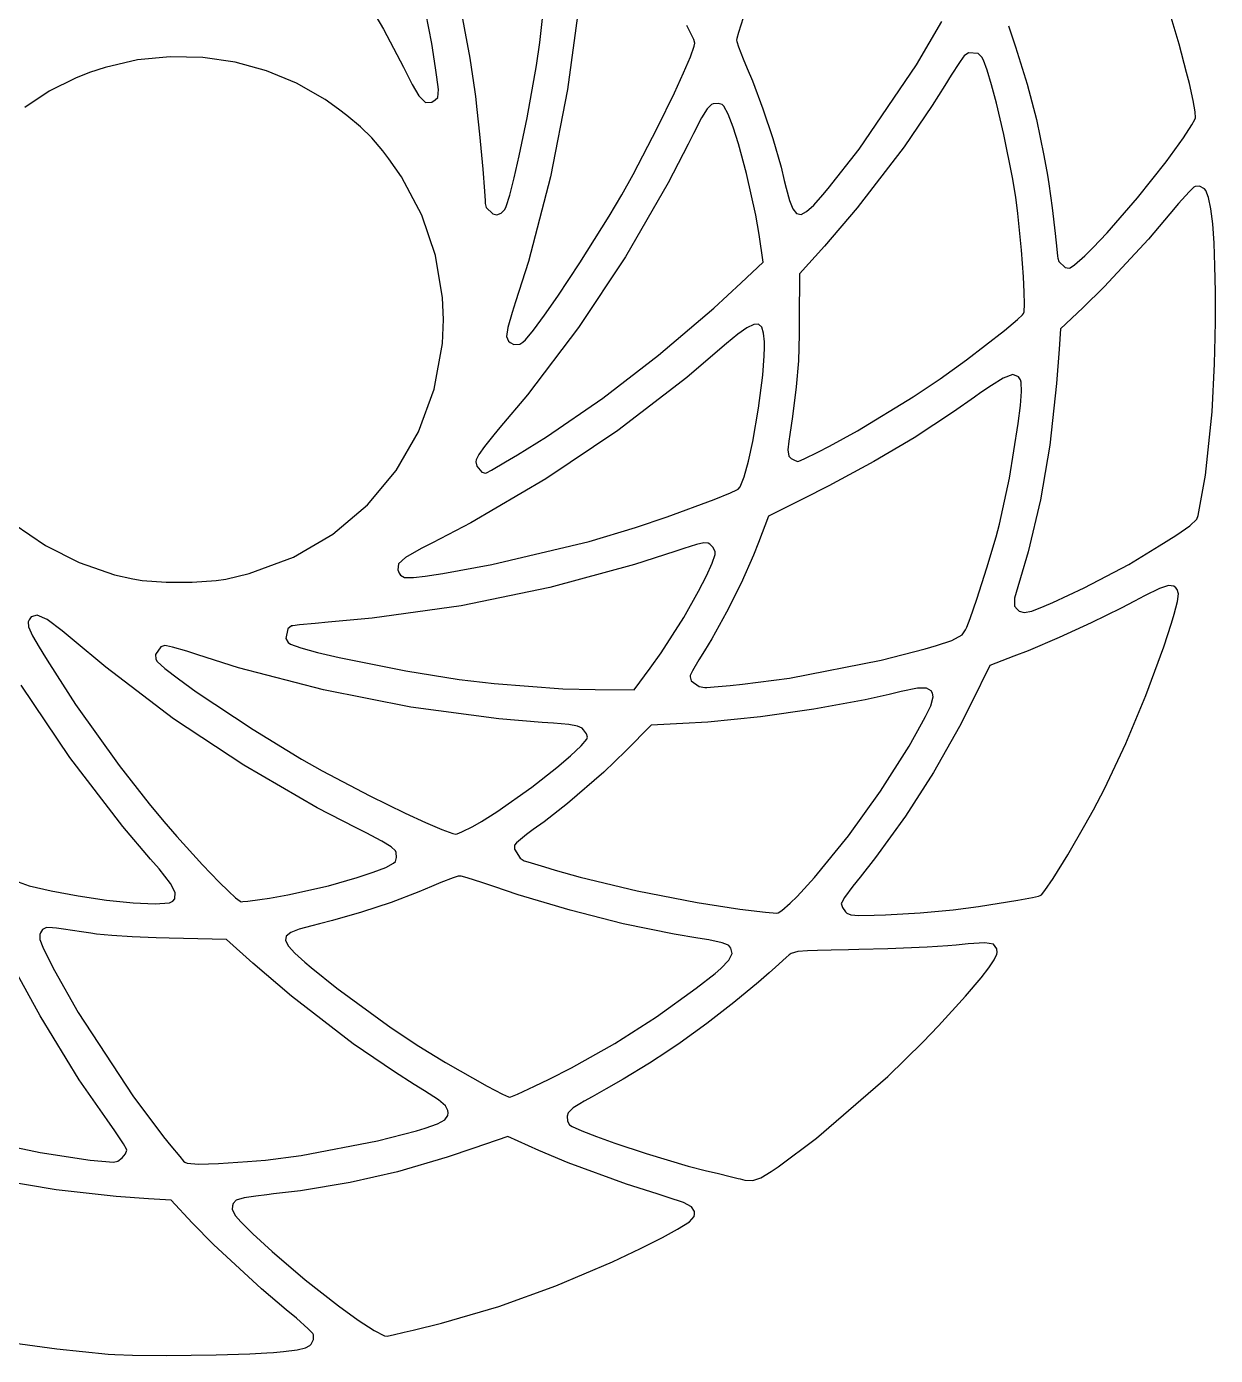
# Model space of a CAD drawing. Extents: x 3.1 to 47.6, y 1.6 to 46.1.
# Drawn here: x 22.04 to 47.59, y 1.64 to 30.18 of the extents above; entities that cross this region are included whole.
import ezdxf

# ---------------------------------------------------------------- set-up
doc = ezdxf.new("R2010")
doc.units = 0
doc.layers.get('0').update_dxf_attribs({"linetype": 'CONTINUOUS'})

msp = doc.modelspace()

# ---------------------------------------------------------------- linework, layer by layer
for p, q in [((28.784, 31.715), (29.717, 30.118)), ((30.752, 29.812), (30.54, 30.915)), ((31.29, 30.993), (31.57, 29.501)), ((46.812, 29.798), (46.458, 30.963)), ((33.073, 29.836), (33.162, 30.605)), ((33.922, 30.72), (33.67, 28.825)), ((37.438, 30.365), (37.339, 30.048)), ((41.165, 29.356), (41.708, 30.289)), ((29.717, 30.118), (30.141, 29.303)), ((36.379, 29.902), (36.228, 30.198)), ((37.339, 30.048), (37.305, 29.917)), ((43.145, 30.189), (43.295, 29.744)), ((30.834, 29.293), (30.752, 29.812)), ((32.999, 29.338), (33.073, 29.836)), ((36.309, 29.529), (36.389, 29.757)), ((36.4, 29.817), (36.379, 29.902)), ((36.389, 29.757), (36.4, 29.817)), ((37.305, 29.917), (37.3, 29.884)), ((37.3, 29.884), (37.305, 29.854)), ((37.305, 29.854), (37.339, 29.743)), ((37.339, 29.743), (37.438, 29.483)), ((43.295, 29.744), (43.544, 28.937)), ((46.97, 29.192), (46.812, 29.798)), ((24.431, 29.46), (23.737, 29.301)), ((25.133, 29.53), (24.431, 29.46)), ((25.834, 29.514), (25.133, 29.53)), ((26.525, 29.413), (25.834, 29.514)), ((27.199, 29.228), (26.525, 29.413)), ((31.57, 29.501), (31.677, 28.778)), ((36.162, 29.183), (36.309, 29.529)), ((37.438, 29.483), (37.526, 29.277)), ((42.087, 29.405), (41.911, 29.131)), ((42.166, 29.519), (42.087, 29.405)), ((42.188, 29.548), (42.166, 29.519)), ((42.281, 29.615), (42.188, 29.548)), ((42.489, 29.601), (42.281, 29.615)), ((42.569, 29.523), (42.489, 29.601)), ((42.603, 29.458), (42.569, 29.523)), ((42.684, 29.239), (42.603, 29.458)), ((23.396, 29.189), (23.093, 29.069)), ((23.737, 29.301), (23.396, 29.189)), ((27.846, 28.96), (27.199, 29.228)), ((30.141, 29.303), (30.212, 29.163)), ((30.212, 29.163), (30.332, 28.932)), ((30.862, 29.093), (30.834, 29.293)), ((32.798, 28.219), (32.999, 29.338)), ((35.964, 28.751), (36.162, 29.183)), ((37.526, 29.277), (37.639, 29.011)), ((39.933, 27.545), (41.165, 29.356)), ((41.911, 29.131), (41.774, 28.911)), ((42.78, 28.923), (42.684, 29.239)), ((47.028, 28.954), (46.97, 29.192)), ((23.093, 29.069), (22.531, 28.788)), ((28.459, 28.61), (27.846, 28.96)), ((30.332, 28.932), (30.473, 28.693)), ((30.894, 28.828), (30.862, 29.093)), ((30.879, 28.657), (30.894, 28.828)), ((33.67, 28.825), (33.302, 26.948)), ((37.639, 29.011), (37.866, 28.413)), ((41.774, 28.911), (41.502, 28.48)), ((42.884, 28.533), (42.78, 28.923)), ((43.544, 28.937), (43.741, 28.182)), ((47.111, 28.588), (47.028, 28.954)), ((22.531, 28.788), (22.008, 28.438)), ((28.75, 28.405), (28.459, 28.61)), ((30.473, 28.693), (30.617, 28.547)), ((30.617, 28.547), (30.75, 28.557)), ((30.75, 28.557), (30.827, 28.605)), ((30.827, 28.605), (30.879, 28.657)), ((31.677, 28.778), (31.69, 28.673)), ((31.69, 28.673), (31.722, 28.394)), ((35.603, 28.008), (35.964, 28.751)), ((43.042, 27.862), (42.884, 28.533)), ((47.152, 28.349), (47.111, 28.588)), ((28.929, 28.267), (28.75, 28.405)), ((29.22, 28.025), (28.929, 28.267)), ((31.722, 28.394), (31.776, 27.865)), ((36.671, 28.411), (36.549, 28.215)), ((36.758, 28.503), (36.671, 28.411)), ((36.795, 28.52), (36.758, 28.503)), ((36.902, 28.528), (36.795, 28.52)), ((36.99, 28.504), (36.902, 28.528)), ((37.027, 28.465), (36.99, 28.504)), ((37.118, 28.293), (37.027, 28.465)), ((37.225, 28.016), (37.118, 28.293)), ((37.866, 28.413), (38.077, 27.776)), ((41.502, 28.48), (40.898, 27.598)), ((47.157, 28.215), (47.152, 28.349)), ((29.46, 27.788), (29.22, 28.025)), ((32.63, 27.402), (32.798, 28.219)), ((35.08, 27.002), (35.603, 28.008)), ((36.549, 28.215), (36.372, 27.88)), ((37.341, 27.658), (37.225, 28.016)), ((43.741, 28.182), (43.903, 27.405)), ((46.9, 27.786), (47.081, 28.065)), ((47.081, 28.065), (47.146, 28.179)), ((47.146, 28.179), (47.157, 28.215)), ((29.697, 27.507), (29.46, 27.788)), ((31.776, 27.865), (31.846, 27.112)), ((36.372, 27.88), (36.257, 27.65)), ((38.077, 27.776), (38.255, 27.157)), ((43.228, 26.934), (43.042, 27.862)), ((46.527, 27.273), (46.9, 27.786)), ((29.829, 27.336), (29.697, 27.507)), ((32.522, 26.931), (32.63, 27.402)), ((36.257, 27.65), (35.829, 26.823)), ((37.516, 27.025), (37.341, 27.658)), ((39.265, 26.698), (39.933, 27.545)), ((40.898, 27.598), (39.892, 26.286)), ((43.903, 27.405), (43.977, 26.986)), ((30.1, 26.948), (29.829, 27.336)), ((31.846, 27.112), (31.884, 26.645)), ((38.255, 27.157), (38.325, 26.871)), ((45.912, 26.499), (46.527, 27.273)), ((30.537, 26.129), (30.1, 26.948)), ((32.426, 26.556), (32.522, 26.931)), ((33.302, 26.948), (32.826, 25.133)), ((34.834, 26.561), (35.08, 27.002)), ((35.829, 26.823), (34.911, 25.233)), ((37.715, 26.129), (37.516, 27.025)), ((38.325, 26.871), (38.364, 26.706)), ((43.297, 26.511), (43.228, 26.934)), ((43.977, 26.986), (44.007, 26.798)), ((31.884, 26.645), (31.897, 26.438)), ((32.348, 26.311), (32.426, 26.556)), ((34.562, 26.103), (34.834, 26.561)), ((38.364, 26.706), (38.436, 26.441)), ((38.957, 26.345), (39.15, 26.562)), ((39.15, 26.562), (39.265, 26.698)), ((44.007, 26.798), (44.077, 26.285)), ((47.025, 26.631), (46.794, 26.376)), ((47.126, 26.727), (47.025, 26.631)), ((47.154, 26.745), (47.126, 26.727)), ((47.249, 26.748), (47.154, 26.745)), ((47.351, 26.694), (47.249, 26.748)), ((47.383, 26.656), (47.351, 26.694)), ((47.441, 26.506), (47.383, 26.656)), ((31.897, 26.438), (31.899, 26.377)), ((31.899, 26.377), (31.923, 26.291)), ((31.923, 26.291), (32.063, 26.157)), ((32.319, 26.248), (32.348, 26.311)), ((38.436, 26.441), (38.508, 26.26)), ((38.508, 26.26), (38.588, 26.161)), ((38.804, 26.205), (38.957, 26.345)), ((39.892, 26.286), (39.188, 25.465)), ((43.342, 26.164), (43.297, 26.511)), ((44.077, 26.285), (44.146, 25.732)), ((45.26, 25.747), (45.912, 26.499)), ((46.794, 26.376), (46.612, 26.159)), ((47.489, 26.266), (47.441, 26.506)), ((47.529, 25.939), (47.489, 26.266)), ((30.832, 25.259), (30.537, 26.129)), ((32.063, 26.157), (32.152, 26.136)), ((32.152, 26.136), (32.241, 26.169)), ((32.241, 26.169), (32.319, 26.248)), ((33.932, 25.104), (34.562, 26.103)), ((37.784, 25.715), (37.715, 26.129)), ((38.588, 26.161), (38.684, 26.143)), ((38.684, 26.143), (38.804, 26.205)), ((43.42, 25.376), (43.342, 26.164)), ((46.612, 26.159), (46.153, 25.615)), ((37.869, 25.116), (37.784, 25.715)), ((44.146, 25.732), (44.183, 25.394)), ((44.955, 25.423), (45.26, 25.747)), ((47.558, 25.529), (47.529, 25.939)), ((39.188, 25.465), (38.65, 24.868)), ((44.183, 25.394), (44.197, 25.245)), ((44.782, 25.253), (44.955, 25.423)), ((46.153, 25.615), (45.201, 24.586)), ((47.578, 25.041), (47.558, 25.529)), ((30.981, 24.351), (30.832, 25.259)), ((32.826, 25.133), (32.551, 24.263)), ((34.911, 25.233), (33.905, 23.718)), ((37.397, 24.672), (37.869, 25.116)), ((43.461, 24.8), (43.42, 25.376)), ((44.197, 25.245), (44.199, 25.202)), ((44.199, 25.202), (44.224, 25.131)), ((44.224, 25.131), (44.363, 25.007)), ((44.563, 25.06), (44.782, 25.253)), ((33.456, 24.391), (33.932, 25.104)), ((38.65, 24.868), (38.648, 23.889)), ((44.363, 25.007), (44.442, 24.986)), ((44.442, 24.986), (44.468, 24.994)), ((44.468, 24.994), (44.563, 25.06)), ((47.588, 24.48), (47.578, 25.041)), ((36.808, 24.13), (37.397, 24.672)), ((43.478, 24.471), (43.461, 24.8)), ((45.201, 24.586), (44.742, 24.138)), ((31, 23.886), (30.981, 24.351)), ((32.551, 24.263), (32.476, 24.037)), ((33.172, 23.983), (33.456, 24.391)), ((43.483, 24.213), (43.478, 24.471)), ((47.588, 23.85), (47.588, 24.48)), ((32.476, 24.037), (32.383, 23.714)), ((32.935, 23.661), (33.172, 23.983)), ((35.624, 23.12), (36.808, 24.13)), ((43.339, 23.889), (43.444, 23.989)), ((43.444, 23.989), (43.467, 24.017)), ((43.467, 24.017), (43.476, 24.053)), ((43.476, 24.053), (43.483, 24.213)), ((44.742, 24.138), (44.259, 23.685)), ((30.978, 23.374), (31, 23.886)), ((32.383, 23.714), (32.358, 23.523)), ((33.905, 23.718), (32.804, 22.269)), ((37.523, 23.71), (37.33, 23.574)), ((37.668, 23.78), (37.523, 23.71)), ((37.772, 23.784), (37.668, 23.78)), ((37.841, 23.722), (37.772, 23.784)), ((37.881, 23.596), (37.841, 23.722)), ((38.648, 23.889), (38.646, 23.566)), ((43.057, 23.654), (43.339, 23.889)), ((44.259, 23.685), (44.23, 23.248)), ((47.583, 23.511), (47.588, 23.85)), ((32.358, 23.523), (32.397, 23.421)), ((32.397, 23.421), (32.438, 23.39)), ((32.644, 23.356), (32.709, 23.398)), ((32.709, 23.398), (32.764, 23.452)), ((32.764, 23.452), (32.935, 23.661)), ((37.33, 23.574), (37.084, 23.373)), ((37.898, 23.405), (37.881, 23.596)), ((37.9, 23.285), (37.898, 23.405)), ((38.646, 23.566), (38.627, 22.997)), ((42.241, 23.024), (43.057, 23.654)), ((47.57, 22.934), (47.583, 23.511)), ((30.804, 22.392), (30.978, 23.374)), ((32.438, 23.39), (32.516, 23.352)), ((32.516, 23.352), (32.644, 23.356)), ((34.429, 22.201), (35.624, 23.12)), ((36.939, 23.247), (36.23, 22.645)), ((37.084, 23.373), (36.939, 23.247)), ((37.896, 23.108), (37.9, 23.285)), ((44.23, 23.248), (44.175, 22.51)), ((37.864, 22.693), (37.896, 23.108)), ((38.627, 22.997), (38.581, 22.444)), ((41.675, 22.615), (42.241, 23.024)), ((47.519, 21.903), (47.57, 22.934)), ((36.23, 22.645), (34.749, 21.507)), ((37.772, 21.98), (37.864, 22.693)), ((41.097, 22.227), (41.675, 22.615)), ((43.028, 22.63), (42.775, 22.473)), ((43.236, 22.708), (43.028, 22.63)), ((43.354, 22.657), (43.236, 22.708)), ((43.398, 22.59), (43.354, 22.657)), ((43.412, 22.539), (43.398, 22.59)), ((30.469, 21.477), (30.804, 22.392)), ((32.804, 22.269), (32.214, 21.565)), ((38.581, 22.444), (38.501, 21.803)), ((42.547, 22.316), (42.412, 22.221)), ((42.775, 22.473), (42.547, 22.316)), ((43.398, 22.042), (43.418, 22.343)), ((43.418, 22.343), (43.412, 22.539)), ((44.175, 22.51), (44.032, 21.192)), ((33.213, 21.368), (34.429, 22.201)), ((37.646, 21.265), (37.772, 21.98)), ((39.901, 21.499), (41.097, 22.227)), ((42.412, 22.221), (41.963, 21.908)), ((43.353, 21.657), (43.398, 22.042)), ((38.501, 21.803), (38.445, 21.418)), ((41.963, 21.908), (41.112, 21.349)), ((47.373, 20.545), (47.519, 21.903)), ((29.986, 20.642), (30.469, 21.477)), ((32.081, 21.409), (31.882, 21.163)), ((32.214, 21.565), (32.081, 21.409)), ((34.749, 21.507), (33.198, 20.463)), ((38.445, 21.418), (38.424, 21.278)), ((39.296, 21.167), (39.901, 21.499)), ((43.16, 20.478), (43.353, 21.657)), ((31.882, 21.163), (31.761, 20.99)), ((32.595, 20.982), (33.213, 21.368)), ((37.553, 20.845), (37.646, 21.265)), ((38.424, 21.278), (38.402, 21.089)), ((39.047, 21.038), (39.296, 21.167)), ((41.112, 21.349), (40.249, 20.837)), ((44.032, 21.192), (43.833, 20.016)), ((31.706, 20.873), (31.7, 20.83)), ((31.7, 20.83), (31.717, 20.741)), ((31.761, 20.99), (31.706, 20.873)), ((32.337, 20.828), (32.595, 20.982)), ((37.46, 20.51), (37.553, 20.845)), ((38.402, 21.089), (38.422, 20.954)), ((38.422, 20.954), (38.474, 20.905)), ((38.474, 20.905), (38.555, 20.856)), ((38.555, 20.856), (38.618, 20.836)), ((38.618, 20.836), (38.64, 20.842)), ((38.64, 20.842), (38.753, 20.892)), ((38.753, 20.892), (39.047, 21.038)), ((40.249, 20.837), (39.282, 20.316)), ((29.368, 19.905), (29.986, 20.642)), ((31.717, 20.741), (31.829, 20.61)), ((31.829, 20.61), (31.907, 20.587)), ((31.907, 20.587), (31.927, 20.595)), ((31.927, 20.595), (32.037, 20.654)), ((32.037, 20.654), (32.337, 20.828)), ((47.22, 19.676), (47.373, 20.545)), ((33.198, 20.463), (31.588, 19.522)), ((37.337, 20.246), (37.375, 20.296)), ((37.375, 20.296), (37.46, 20.51)), ((39.282, 20.316), (38.73, 20.036)), ((42.947, 19.496), (43.16, 20.478)), ((35.806, 19.651), (36.816, 20.022)), ((36.816, 20.022), (37.171, 20.165)), ((37.171, 20.165), (37.307, 20.227)), ((37.307, 20.227), (37.337, 20.246)), ((38.73, 20.036), (37.983, 19.661)), ((43.833, 20.016), (43.565, 18.899)), ((28.628, 19.28), (29.368, 19.905)), ((21.78, 19.492), (22.45, 19.035)), ((31.588, 19.522), (30.766, 19.094)), ((34.134, 19.123), (35.125, 19.42)), ((35.125, 19.42), (35.806, 19.651)), ((37.983, 19.661), (37.772, 19.099)), ((42.875, 19.222), (42.947, 19.496)), ((46.855, 19.326), (47.037, 19.454)), ((47.037, 19.454), (47.185, 19.597)), ((47.185, 19.597), (47.22, 19.676)), ((27.777, 18.783), (28.628, 19.28)), ((32.038, 18.624), (34.134, 19.123)), ((42.68, 18.557), (42.875, 19.222)), ((46.382, 19.024), (46.734, 19.246)), ((46.734, 19.246), (46.855, 19.326)), ((22.45, 19.035), (23.172, 18.671)), ((30.521, 18.969), (30.189, 18.779)), ((30.766, 19.094), (30.521, 18.969)), ((35.974, 18.906), (35.109, 18.623)), ((36.166, 18.972), (35.974, 18.906)), ((36.438, 19.059), (36.166, 18.972)), ((36.598, 19.093), (36.438, 19.059)), ((36.69, 19.084), (36.598, 19.093)), ((36.724, 19.066), (36.69, 19.084)), ((36.8, 18.989), (36.724, 19.066)), ((36.776, 18.655), (36.837, 18.842)), ((36.84, 18.897), (36.8, 18.989)), ((36.837, 18.842), (36.84, 18.897)), ((37.772, 19.099), (37.662, 18.824)), ((43.565, 18.899), (43.4, 18.337)), ((45.724, 18.63), (46.382, 19.024)), ((23.172, 18.671), (23.934, 18.408)), ((26.831, 18.43), (27.777, 18.783)), ((30.035, 18.638), (30.019, 18.509)), ((30.189, 18.779), (30.035, 18.638)), ((30.988, 18.436), (32.038, 18.624)), ((35.109, 18.623), (33.284, 18.129)), ((36.654, 18.385), (36.776, 18.655)), ((37.662, 18.824), (37.395, 18.223)), ((42.463, 17.88), (42.68, 18.557)), ((44.771, 18.125), (45.724, 18.63)), ((23.934, 18.408), (24.325, 18.317)), ((24.325, 18.317), (24.53, 18.285)), ((24.53, 18.285), (25.041, 18.248)), ((25.603, 18.247), (26.118, 18.281)), ((26.118, 18.281), (26.325, 18.311)), ((26.325, 18.311), (26.831, 18.43)), ((30.019, 18.509), (30.049, 18.437)), ((30.049, 18.437), (30.076, 18.396)), ((30.076, 18.396), (30.166, 18.348)), ((30.166, 18.348), (30.359, 18.348)), ((30.359, 18.348), (30.611, 18.379)), ((30.611, 18.379), (30.847, 18.414)), ((30.847, 18.414), (30.988, 18.436)), ((36.484, 18.054), (36.654, 18.385)), ((43.4, 18.337), (43.343, 18.15)), ((25.041, 18.248), (25.603, 18.247)), ((33.284, 18.129), (31.384, 17.741)), ((36.164, 17.49), (36.484, 18.054)), ((37.395, 18.223), (37.085, 17.605)), ((43.343, 18.15), (43.274, 17.902)), ((44.096, 17.811), (44.771, 18.125)), ((46.385, 18.112), (46.066, 17.957)), ((46.58, 18.175), (46.385, 18.112)), ((46.697, 18.159), (46.58, 18.175)), ((46.74, 18.126), (46.697, 18.159)), ((46.769, 18.09), (46.74, 18.126)), ((46.794, 17.994), (46.769, 18.09)), ((46.773, 17.829), (46.794, 17.994)), ((31.384, 17.741), (29.469, 17.471)), ((42.32, 17.47), (42.463, 17.88)), ((43.274, 17.902), (43.272, 17.733)), ((43.272, 17.733), (43.329, 17.664)), ((43.64, 17.625), (43.908, 17.729)), ((43.908, 17.729), (44.096, 17.811)), ((45.846, 17.839), (45.561, 17.689)), ((46.066, 17.957), (45.846, 17.839)), ((46.7, 17.557), (46.773, 17.829)), ((22.1, 17.436), (22.081, 17.393)), ((22.146, 17.5), (22.1, 17.436)), ((22.275, 17.54), (22.146, 17.5)), ((22.484, 17.446), (22.275, 17.54)), ((22.809, 17.204), (22.484, 17.446)), ((29.469, 17.471), (28.525, 17.385)), ((35.681, 16.731), (36.164, 17.49)), ((37.085, 17.605), (36.765, 17.029)), ((42.247, 17.283), (42.32, 17.47)), ((43.329, 17.664), (43.372, 17.627)), ((43.372, 17.627), (43.476, 17.594)), ((43.476, 17.594), (43.64, 17.625)), ((45.561, 17.689), (44.916, 17.371)), ((46.643, 17.368), (46.7, 17.557)), ((22.081, 17.393), (22.086, 17.288)), ((22.086, 17.288), (22.174, 17.097)), ((23.025, 17.022), (22.809, 17.204)), ((27.66, 17.248), (27.618, 17.041)), ((27.738, 17.306), (27.66, 17.248)), ((27.769, 17.312), (27.738, 17.306)), ((27.906, 17.33), (27.769, 17.312)), ((28.246, 17.363), (27.906, 17.33)), ((28.525, 17.385), (28.246, 17.363)), ((42.15, 17.117), (42.219, 17.224)), ((42.219, 17.224), (42.247, 17.283)), ((44.916, 17.371), (44.228, 17.057)), ((46.477, 16.856), (46.643, 17.368)), ((22.174, 17.097), (22.315, 16.854)), ((22.315, 16.854), (22.452, 16.629)), ((23.745, 16.423), (23.025, 17.022)), ((24.926, 16.858), (24.817, 16.694)), ((25.017, 16.886), (24.926, 16.858)), ((25.052, 16.881), (25.017, 16.886)), ((25.182, 16.851), (25.052, 16.881)), ((25.486, 16.763), (25.182, 16.851)), ((27.618, 17.041), (27.664, 16.95)), ((27.664, 16.95), (27.714, 16.919)), ((27.714, 16.919), (27.937, 16.839)), ((27.937, 16.839), (28.297, 16.74)), ((36.765, 17.029), (36.609, 16.775)), ((41.35, 16.818), (41.597, 16.89)), ((41.597, 16.89), (41.928, 16.995)), ((41.928, 16.995), (42.15, 17.117)), ((44.228, 17.057), (43.562, 16.776)), ((46.096, 15.811), (46.477, 16.856)), ((22.452, 16.629), (22.535, 16.493)), ((24.817, 16.694), (24.823, 16.592)), ((24.823, 16.592), (24.853, 16.547)), ((25.727, 16.685), (25.486, 16.763)), ((26.6, 16.409), (25.727, 16.685)), ((28.297, 16.74), (28.764, 16.628)), ((28.764, 16.628), (30.19, 16.341)), ((35.444, 16.398), (35.681, 16.731)), ((36.489, 16.58), (36.353, 16.34)), ((36.609, 16.775), (36.489, 16.58)), ((38.435, 16.188), (40.409, 16.57)), ((40.409, 16.57), (41.35, 16.818)), ((43.257, 16.656), (42.74, 16.461)), ((43.562, 16.776), (43.257, 16.656)), ((22.535, 16.493), (23.099, 15.62)), ((25.204, 15.316), (23.745, 16.423)), ((24.853, 16.547), (25.019, 16.395)), ((25.019, 16.395), (25.307, 16.172)), ((28.421, 15.932), (26.6, 16.409)), ((30.19, 16.341), (31.338, 16.159)), ((35.098, 15.936), (35.444, 16.398)), ((36.353, 16.34), (36.306, 16.24)), ((42.74, 16.461), (42.345, 15.658)), ((22.975, 14.481), (21.928, 16.038)), ((25.307, 16.172), (25.691, 15.895)), ((31.338, 16.159), (32.089, 16.069)), ((32.089, 16.069), (33.568, 15.96)), ((36.306, 16.24), (36.3, 16.216)), ((36.3, 16.216), (36.326, 16.128)), ((36.326, 16.128), (36.496, 16.005)), ((36.496, 16.005), (36.616, 15.986)), ((36.616, 15.986), (36.661, 15.988)), ((36.661, 15.988), (36.816, 15.999)), ((36.816, 15.999), (37.16, 16.03)), ((37.16, 16.03), (37.425, 16.057)), ((37.425, 16.057), (38.435, 16.188)), ((25.691, 15.895), (26.912, 15.081)), ((30.302, 15.563), (28.421, 15.932)), ((33.568, 15.96), (34.262, 15.942)), ((34.262, 15.942), (35.098, 15.936)), ((40.062, 15.722), (38.96, 15.518)), ((40.577, 15.838), (40.062, 15.722)), ((40.833, 15.898), (40.577, 15.838)), ((41.187, 15.968), (40.833, 15.898)), ((41.382, 15.974), (41.187, 15.968)), ((41.478, 15.916), (41.382, 15.974)), ((41.47, 15.592), (41.526, 15.783)), ((41.507, 15.865), (41.478, 15.916)), ((41.526, 15.783), (41.507, 15.865)), ((45.665, 14.78), (46.096, 15.811)), ((23.099, 15.62), (24.034, 14.308)), ((32.192, 15.313), (30.302, 15.563)), ((38.96, 15.518), (37.815, 15.355)), ((41.357, 15.362), (41.47, 15.592)), ((42.345, 15.658), (42.087, 15.151)), ((26.711, 14.315), (25.204, 15.316)), ((33.125, 15.235), (32.192, 15.313)), ((33.364, 15.218), (33.125, 15.235)), ((33.698, 15.189), (33.364, 15.218)), ((33.885, 15.156), (33.698, 15.189)), ((33.981, 15.109), (33.885, 15.156)), ((35.464, 15.176), (34.919, 14.626)), ((36.144, 15.21), (35.464, 15.176)), ((36.685, 15.244), (36.144, 15.21)), ((37.815, 15.355), (36.685, 15.244)), ((41.005, 14.726), (41.272, 15.202)), ((41.272, 15.202), (41.357, 15.362)), ((42.087, 15.151), (41.531, 14.163)), ((26.912, 15.081), (27.95, 14.446)), ((33.959, 14.73), (34.083, 14.876)), ((34.013, 15.078), (33.981, 15.109)), ((34.074, 14.988), (34.013, 15.078)), ((34.1, 14.919), (34.074, 14.988)), ((34.083, 14.876), (34.1, 14.919)), ((33.735, 14.52), (33.959, 14.73)), ((34.919, 14.626), (34.445, 14.169)), ((40.394, 13.757), (41.005, 14.726)), ((45.205, 13.808), (45.665, 14.78)), ((24.113, 13.001), (22.975, 14.481)), ((24.034, 14.308), (24.677, 13.489)), ((28.291, 13.405), (26.711, 14.315)), ((27.95, 14.446), (28.399, 14.193)), ((32.899, 13.846), (33.436, 14.267)), ((33.436, 14.267), (33.735, 14.52)), ((28.399, 14.193), (29.422, 13.657)), ((34.445, 14.169), (33.668, 13.496)), ((41.531, 14.163), (40.929, 13.221)), ((32.15, 13.314), (32.899, 13.846)), ((39.705, 12.804), (40.394, 13.757)), ((44.969, 13.36), (45.205, 13.808)), ((24.677, 13.489), (24.993, 13.111)), ((29.422, 13.657), (30.176, 13.288)), ((33.668, 13.496), (33.165, 13.104)), ((29.115, 12.979), (28.291, 13.405)), ((30.176, 13.288), (30.616, 13.085)), ((31.817, 13.105), (32.15, 13.314)), ((40.929, 13.221), (40.287, 12.333)), ((44.785, 13.028), (44.969, 13.36)), ((24.711, 12.297), (24.113, 13.001)), ((24.993, 13.111), (25.276, 12.785)), ((29.344, 12.863), (29.115, 12.979)), ((29.679, 12.687), (29.344, 12.863)), ((30.616, 13.085), (30.969, 12.934)), ((30.969, 12.934), (31.204, 12.85)), ((31.204, 12.85), (31.267, 12.838)), ((31.267, 12.838), (31.295, 12.843)), ((31.295, 12.843), (31.397, 12.883)), ((31.397, 12.883), (31.633, 13.001)), ((31.633, 13.001), (31.817, 13.105)), ((32.932, 12.937), (32.784, 12.83)), ((33.165, 13.104), (32.932, 12.937)), ((44.419, 12.396), (44.785, 13.028)), ((25.276, 12.785), (25.825, 12.18)), ((29.876, 12.565), (29.679, 12.687)), ((29.968, 12.477), (29.876, 12.565)), ((32.569, 12.651), (32.528, 12.6)), ((32.528, 12.6), (32.528, 12.512)), ((32.784, 12.83), (32.569, 12.651)), ((38.971, 11.909), (39.705, 12.804)), ((24.891, 12.089), (24.711, 12.297)), ((29.984, 12.44), (29.968, 12.477)), ((29.968, 12.246), (29.992, 12.334)), ((29.992, 12.334), (29.984, 12.44)), ((32.528, 12.512), (32.648, 12.32)), ((32.648, 12.32), (32.736, 12.267)), ((40.287, 12.333), (39.952, 11.912)), ((44.099, 11.882), (44.419, 12.396)), ((25.134, 11.78), (24.891, 12.089)), ((25.825, 12.18), (26.184, 11.804)), ((29.145, 11.903), (29.493, 12.017)), ((29.493, 12.017), (29.763, 12.122)), ((29.763, 12.122), (29.931, 12.21)), ((29.931, 12.21), (29.968, 12.246)), ((32.736, 12.267), (32.766, 12.259)), ((32.766, 12.259), (32.884, 12.223)), ((32.884, 12.223), (33.17, 12.136)), ((33.17, 12.136), (33.4, 12.065)), ((33.4, 12.065), (33.938, 11.911)), ((21.785, 11.844), (22.098, 11.73)), ((22.098, 11.73), (22.576, 11.616)), ((25.24, 11.581), (25.134, 11.78)), ((26.184, 11.804), (26.382, 11.609)), ((27.661, 11.531), (28.529, 11.729)), ((28.529, 11.729), (29.145, 11.903)), ((30.742, 11.709), (30.475, 11.596)), ((30.947, 11.797), (30.742, 11.709)), ((31.207, 11.897), (30.947, 11.797)), ((31.319, 11.931), (31.207, 11.897)), ((31.349, 11.936), (31.319, 11.931)), ((31.381, 11.931), (31.349, 11.936)), ((31.512, 11.897), (31.381, 11.931)), ((31.829, 11.797), (31.512, 11.897)), ((32.085, 11.71), (31.829, 11.797)), ((32.61, 11.533), (32.085, 11.71)), ((33.938, 11.911), (35.164, 11.616)), ((38.598, 11.498), (38.971, 11.909)), ((39.796, 11.717), (39.619, 11.473)), ((39.952, 11.912), (39.796, 11.717)), ((43.923, 11.624), (44.099, 11.882)), ((22.576, 11.616), (23.152, 11.51)), ((23.152, 11.51), (23.76, 11.422)), ((23.76, 11.422), (24.335, 11.362)), ((25.19, 11.396), (25.231, 11.449)), ((25.231, 11.449), (25.24, 11.581)), ((26.382, 11.609), (26.534, 11.47)), ((26.534, 11.47), (26.633, 11.395)), ((26.798, 11.399), (27.057, 11.432)), ((27.057, 11.432), (27.263, 11.462)), ((27.263, 11.462), (27.661, 11.531)), ((30.475, 11.596), (29.878, 11.37)), ((33.723, 11.201), (32.61, 11.533)), ((35.164, 11.616), (36.455, 11.366)), ((38.453, 11.353), (38.598, 11.498)), ((39.619, 11.473), (39.558, 11.372)), ((42.496, 11.283), (43.34, 11.416)), ((43.34, 11.416), (43.655, 11.475)), ((43.655, 11.475), (43.788, 11.506)), ((43.788, 11.506), (43.825, 11.518)), ((43.825, 11.518), (43.848, 11.534)), ((43.848, 11.534), (43.923, 11.624)), ((24.335, 11.362), (24.809, 11.339)), ((24.809, 11.339), (25.118, 11.363)), ((25.118, 11.363), (25.19, 11.396)), ((26.633, 11.395), (26.659, 11.386)), ((26.659, 11.386), (26.688, 11.387)), ((26.688, 11.387), (26.798, 11.399)), ((29.241, 11.158), (28.621, 10.981)), ((29.878, 11.37), (29.241, 11.158)), ((34.863, 10.913), (33.723, 11.201)), ((36.455, 11.366), (37.37, 11.227)), ((37.37, 11.227), (37.918, 11.163)), ((37.918, 11.163), (38.165, 11.142)), ((38.165, 11.142), (38.191, 11.148)), ((38.191, 11.148), (38.273, 11.197)), ((38.273, 11.197), (38.453, 11.353)), ((39.558, 11.372), (39.55, 11.346)), ((39.55, 11.346), (39.576, 11.262)), ((39.576, 11.262), (39.638, 11.17)), ((39.638, 11.17), (39.668, 11.14)), ((39.668, 11.14), (39.754, 11.101)), ((40.5, 11.104), (41.246, 11.149)), ((41.246, 11.149), (41.95, 11.212)), ((41.95, 11.212), (42.496, 11.283)), ((28.171, 10.871), (27.905, 10.799)), ((28.336, 10.91), (28.171, 10.871)), ((28.621, 10.981), (28.336, 10.91)), ((35.959, 10.688), (34.863, 10.913)), ((39.754, 11.101), (39.929, 11.087)), ((39.929, 11.087), (40.257, 11.094)), ((40.257, 11.094), (40.5, 11.104)), ((22.346, 10.721), (22.33, 10.679)), ((22.33, 10.679), (22.333, 10.577)), ((22.333, 10.577), (22.396, 10.407)), ((22.385, 10.792), (22.346, 10.721)), ((22.476, 10.832), (22.385, 10.792)), ((22.599, 10.826), (22.476, 10.832)), ((22.69, 10.817), (22.599, 10.826)), ((22.836, 10.798), (22.69, 10.817)), ((23.228, 10.739), (22.836, 10.798)), ((23.425, 10.707), (23.228, 10.739)), ((23.545, 10.689), (23.425, 10.707)), ((23.88, 10.657), (23.545, 10.689)), ((24.317, 10.63), (23.88, 10.657)), ((24.83, 10.609), (24.317, 10.63)), ((25.108, 10.602), (24.83, 10.609)), ((26.341, 10.574), (25.108, 10.602)), ((26.908, 10.065), (26.341, 10.574)), ((27.625, 10.647), (27.608, 10.552)), ((27.724, 10.727), (27.625, 10.647)), ((27.905, 10.799), (27.724, 10.727)), ((36.468, 10.605), (35.959, 10.688)), ((36.705, 10.565), (36.468, 10.605)), ((36.991, 10.501), (36.705, 10.565)), ((22.396, 10.407), (22.54, 10.117)), ((27.608, 10.552), (27.67, 10.432)), ((27.67, 10.432), (27.81, 10.279)), ((27.81, 10.279), (28.026, 10.085)), ((37.105, 10.463), (36.991, 10.501)), ((37.131, 10.448), (37.105, 10.463)), ((37.177, 10.391), (37.131, 10.448)), ((37.204, 10.271), (37.177, 10.391)), ((38.469, 10.275), (38.43, 10.247)), ((38.613, 10.314), (38.469, 10.275)), ((38.826, 10.332), (38.613, 10.314)), ((39.041, 10.341), (38.826, 10.332)), ((39.33, 10.348), (39.041, 10.341)), ((39.706, 10.354), (39.33, 10.348)), ((39.93, 10.357), (39.706, 10.354)), ((40.55, 10.371), (39.93, 10.357)), ((41.394, 10.407), (40.55, 10.371)), ((41.841, 10.439), (41.394, 10.407)), ((42.015, 10.456), (41.841, 10.439)), ((42.274, 10.485), (42.015, 10.456)), ((42.633, 10.505), (42.274, 10.485)), ((42.823, 10.471), (42.633, 10.505)), ((42.893, 10.372), (42.823, 10.471)), ((42.892, 10.257), (42.899, 10.296)), ((42.899, 10.296), (42.893, 10.372)), ((22.54, 10.117), (22.648, 9.91)), ((27.736, 9.356), (26.908, 10.065)), ((28.026, 10.085), (28.163, 9.971)), ((36.964, 9.954), (37.135, 10.131)), ((37.135, 10.131), (37.204, 10.271)), ((38.363, 10.188), (38.134, 9.983)), ((38.43, 10.247), (38.363, 10.188)), ((42.718, 9.967), (42.832, 10.137)), ((42.832, 10.137), (42.892, 10.257)), ((22.334, 8.938), (21.781, 9.954)), ((22.648, 9.91), (23.152, 9.009)), ((28.163, 9.971), (28.713, 9.529)), ((36.432, 9.526), (36.837, 9.846)), ((36.837, 9.846), (36.964, 9.954)), ((38, 9.861), (37.772, 9.66)), ((38.134, 9.983), (38, 9.861)), ((42.22, 9.356), (42.553, 9.752)), ((42.553, 9.752), (42.718, 9.967)), ((28.713, 9.529), (29.877, 8.681)), ((35.58, 8.912), (36.432, 9.526)), ((37.772, 9.66), (37.241, 9.222)), ((29.064, 8.337), (27.736, 9.356)), ((37.241, 9.222), (36.66, 8.772)), ((41.64, 8.72), (42.22, 9.356)), ((23.175, 7.564), (22.334, 8.938)), ((23.152, 9.009), (24.326, 7.218)), ((34.683, 8.34), (35.58, 8.912)), ((29.877, 8.681), (30.474, 8.286)), ((36.66, 8.772), (36.089, 8.358)), ((41.301, 8.367), (41.64, 8.72)), ((29.948, 7.731), (29.064, 8.337)), ((30.474, 8.286), (31.045, 7.937)), ((33.751, 7.818), (34.683, 8.34)), ((36.089, 8.358), (35.825, 8.179)), ((40.553, 7.631), (41.301, 8.367)), ((35.825, 8.179), (35.427, 7.919)), ((30.375, 7.462), (29.948, 7.731)), ((31.045, 7.937), (31.944, 7.423)), ((33.275, 7.577), (33.751, 7.818)), ((35.427, 7.919), (34.862, 7.575)), ((23.773, 6.7), (23.175, 7.564)), ((30.596, 7.325), (30.375, 7.462)), ((31.944, 7.423), (32.27, 7.251)), ((32.59, 7.253), (32.961, 7.426)), ((32.961, 7.426), (33.275, 7.577)), ((34.862, 7.575), (34.499, 7.368)), ((39.017, 6.311), (40.553, 7.631)), ((24.326, 7.218), (24.99, 6.336)), ((30.895, 7.13), (30.596, 7.325)), ((32.27, 7.251), (32.396, 7.194)), ((32.396, 7.194), (32.425, 7.186)), ((32.425, 7.186), (32.451, 7.194)), ((32.451, 7.194), (32.59, 7.253)), ((34.198, 7.199), (34.025, 7.102)), ((34.499, 7.368), (34.198, 7.199)), ((31.045, 7.005), (30.895, 7.13)), ((31.096, 6.906), (31.045, 7.005)), ((31.093, 6.799), (31.1, 6.854)), ((31.1, 6.854), (31.096, 6.906)), ((33.683, 6.85), (33.66, 6.779)), ((33.792, 6.959), (33.683, 6.85)), ((33.931, 7.048), (33.792, 6.959)), ((34.025, 7.102), (33.931, 7.048)), ((23.939, 6.466), (23.773, 6.7)), ((30.609, 6.522), (30.875, 6.616)), ((30.875, 6.616), (31.028, 6.704)), ((31.028, 6.704), (31.093, 6.799)), ((33.66, 6.779), (33.669, 6.673)), ((33.669, 6.673), (33.712, 6.596)), ((33.712, 6.596), (33.766, 6.561)), ((24.127, 6.184), (23.939, 6.466)), ((24.99, 6.336), (25.141, 6.146)), ((29.588, 6.251), (30.425, 6.469)), ((30.425, 6.469), (30.609, 6.522)), ((32.383, 6.342), (31.654, 6.091)), ((33.054, 6.046), (32.383, 6.342)), ((33.766, 6.561), (33.973, 6.465)), ((33.973, 6.465), (34.288, 6.342)), ((34.288, 6.342), (34.681, 6.201)), ((38.192, 5.695), (39.017, 6.311)), ((21.209, 6.235), (22.336, 6)), ((22.336, 6), (23.413, 5.84)), ((24.191, 6.073), (24.127, 6.184)), ((24.171, 5.975), (24.2, 6.048)), ((24.2, 6.048), (24.191, 6.073)), ((25.141, 6.146), (25.335, 5.913)), ((27.947, 5.934), (29.588, 6.251)), ((31.654, 6.091), (31.08, 5.899)), ((33.683, 5.779), (33.054, 6.046)), ((34.681, 6.201), (35.355, 5.978)), ((23.413, 5.84), (23.913, 5.792)), ((23.913, 5.792), (24.004, 5.817)), ((24.004, 5.817), (24.1, 5.886)), ((24.1, 5.886), (24.171, 5.975)), ((25.335, 5.913), (25.42, 5.817)), ((25.42, 5.817), (25.444, 5.794)), ((25.444, 5.794), (25.498, 5.772)), ((25.498, 5.772), (25.741, 5.751)), ((25.741, 5.751), (26.168, 5.762)), ((26.168, 5.762), (26.789, 5.806)), ((26.789, 5.806), (27.175, 5.84)), ((27.175, 5.84), (27.947, 5.934)), ((31.08, 5.899), (30.017, 5.587)), ((34.933, 5.319), (33.683, 5.779)), ((35.355, 5.978), (36.26, 5.71)), ((36.26, 5.71), (36.65, 5.61)), ((30.017, 5.587), (28.995, 5.354)), ((36.65, 5.61), (36.885, 5.554)), ((36.885, 5.554), (37.193, 5.48)), ((37.193, 5.48), (37.333, 5.445)), ((37.333, 5.445), (37.375, 5.434)), ((37.375, 5.434), (37.477, 5.41)), ((37.648, 5.401), (37.82, 5.455)), ((37.82, 5.455), (38.044, 5.591)), ((38.044, 5.591), (38.192, 5.695)), ((22.684, 5.199), (21.493, 5.402)), ((23.97, 5.057), (22.684, 5.199)), ((27.928, 5.181), (27.35, 5.11)), ((28.995, 5.354), (27.928, 5.181)), ((35.594, 5.111), (34.933, 5.319)), ((37.477, 5.41), (37.648, 5.401)), ((24.662, 5.006), (23.97, 5.057)), ((25.149, 4.976), (24.662, 5.006)), ((25.604, 4.493), (25.149, 4.976)), ((26.469, 4.853), (26.464, 4.777)), ((26.484, 4.905), (26.469, 4.853)), ((26.549, 4.979), (26.484, 4.905)), ((26.722, 5.03), (26.549, 4.979)), ((26.968, 5.065), (26.722, 5.03)), ((27.206, 5.093), (26.968, 5.065)), ((27.35, 5.11), (27.206, 5.093)), ((35.831, 5.038), (35.594, 5.111)), ((36.158, 4.925), (35.831, 5.038)), ((36.329, 4.833), (36.158, 4.925)), ((26.464, 4.777), (26.532, 4.644)), ((26.532, 4.644), (26.648, 4.513)), ((36.289, 4.514), (36.39, 4.627)), ((36.393, 4.735), (36.329, 4.833)), ((36.39, 4.627), (36.399, 4.677)), ((36.399, 4.677), (36.393, 4.735)), ((26.063, 4.024), (25.604, 4.493)), ((26.648, 4.513), (26.731, 4.426)), ((26.731, 4.426), (26.907, 4.252)), ((35.706, 4.178), (36.033, 4.352)), ((36.033, 4.352), (36.289, 4.514)), ((27.093, 3.072), (26.063, 4.024)), ((26.907, 4.252), (27.32, 3.872)), ((35.236, 3.943), (35.41, 4.029)), ((35.41, 4.029), (35.706, 4.178)), ((27.32, 3.872), (28.03, 3.27)), ((34.634, 3.655), (35.236, 3.943)), ((33.418, 3.137), (34.634, 3.655)), ((28.03, 3.27), (28.746, 2.708)), ((27.625, 2.624), (27.093, 3.072)), ((32.192, 2.696), (33.418, 3.137)), ((27.841, 2.443), (27.625, 2.624)), ((28.746, 2.708), (29.17, 2.401)), ((30.963, 2.337), (32.192, 2.696)), ((28.096, 2.213), (27.841, 2.443)), ((29.17, 2.401), (29.512, 2.177)), ((30.35, 2.188), (30.963, 2.337)), ((28.192, 2.112), (28.096, 2.213)), ((28.21, 2.084), (28.192, 2.112)), ((28.213, 1.987), (28.21, 2.084)), ((29.512, 2.177), (29.737, 2.064)), ((29.737, 2.064), (29.795, 2.057)), ((29.795, 2.057), (29.821, 2.064)), ((29.821, 2.064), (29.921, 2.088)), ((29.921, 2.088), (30.159, 2.144)), ((30.159, 2.144), (30.35, 2.188)), ((21.594, 1.936), (22.692, 1.784)), ((22.692, 1.784), (23.8, 1.669)), ((27.35, 1.709), (27.562, 1.73)), ((27.562, 1.73), (27.862, 1.767)), ((27.862, 1.767), (28.036, 1.805)), ((28.036, 1.805), (28.129, 1.854)), ((28.129, 1.854), (28.16, 1.885)), ((28.16, 1.885), (28.213, 1.987)), ((23.8, 1.669), (23.943, 1.661)), ((23.943, 1.661), (24.321, 1.65)), ((24.321, 1.65), (25.046, 1.644)), ((25.046, 1.644), (26.118, 1.656)), ((26.118, 1.656), (26.839, 1.678)), ((26.839, 1.678), (27.21, 1.698)), ((27.21, 1.698), (27.35, 1.709))]:
    msp.add_line(p, q)

doc.saveas('drawing.dxf')
